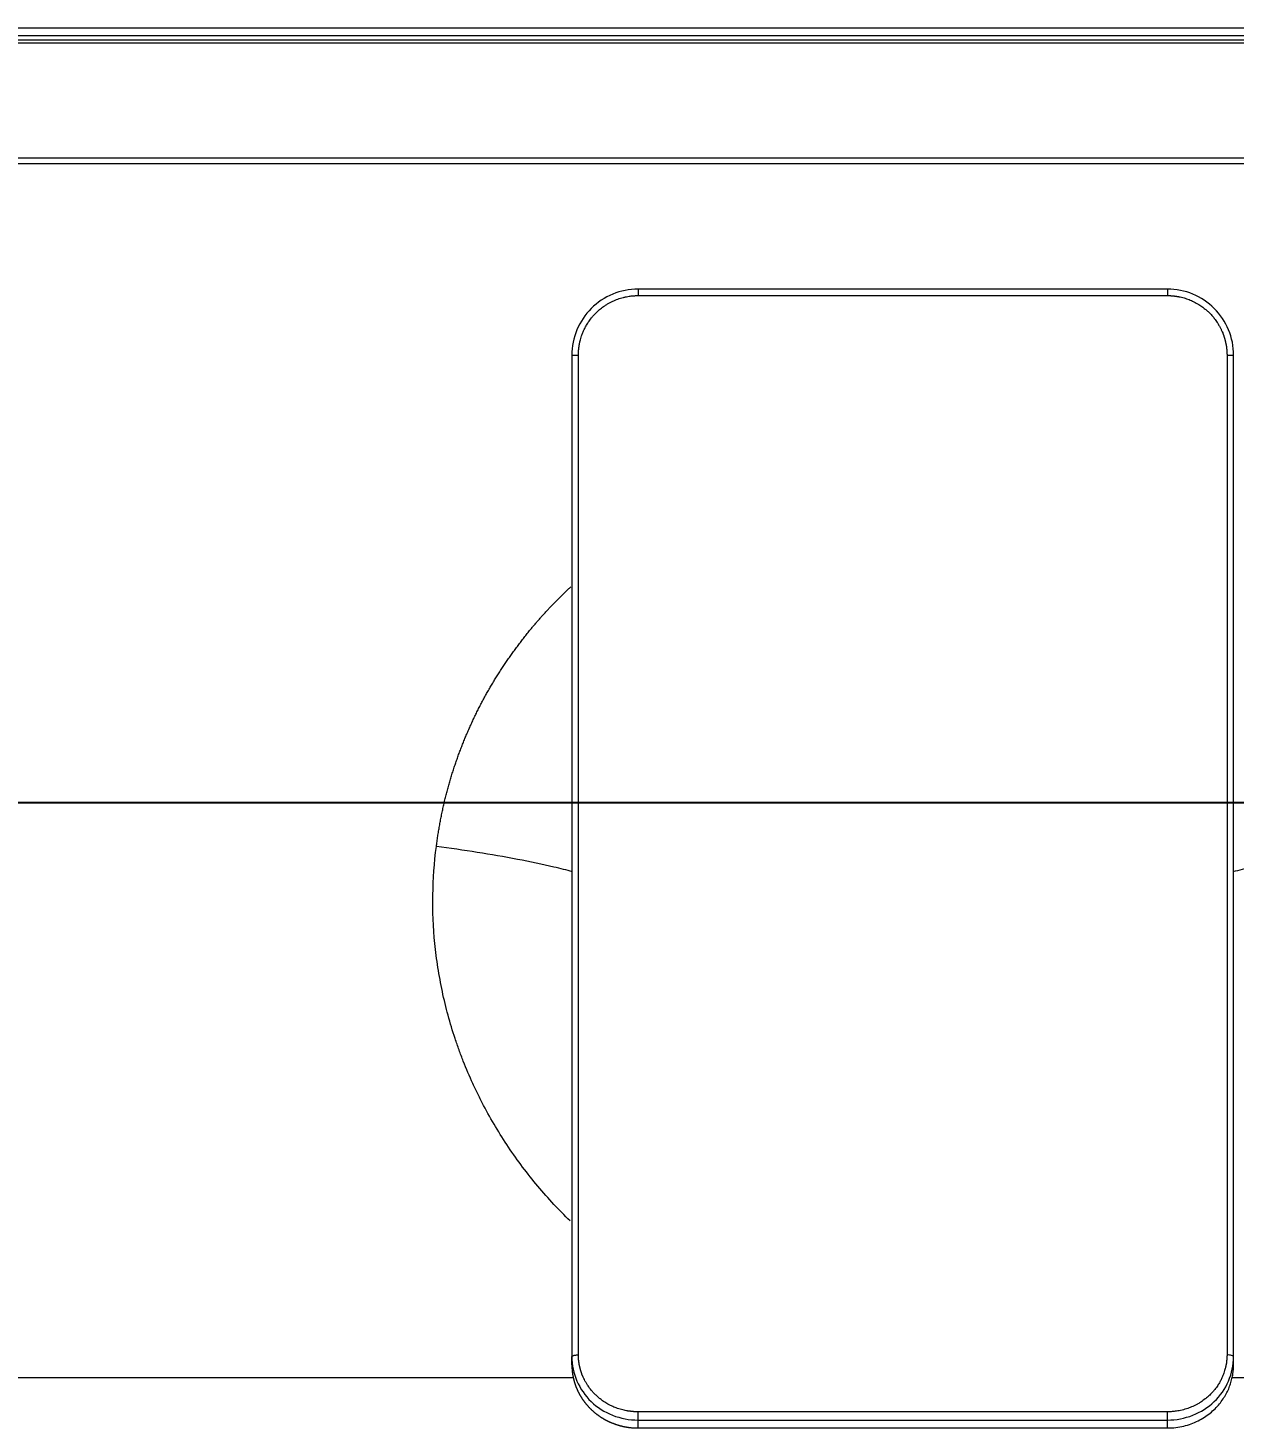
# Model space of a CAD drawing. Header units: millimetres. Extents: x 17284 to 19660, y -6011 to -2651.
# Drawn here: x 18109.7 to 18200.8, y -4910.5 to -4804.7 of the extents above; entities that cross this region are included whole.
import ezdxf

# ---------------------------------------------------------------- set-up
doc = ezdxf.new("R2010")
doc.units = ezdxf.units.MM
doc.layers.add('DIM', color=3, linetype='Continuous', lineweight=13)
doc.styles.get("Standard").update_dxf_attribs({"font": 'arial.ttf'})
doc.dimstyles.get("Standard").update_dxf_attribs({"dimtxt": 0.18, "dimasz": 0.18, "dimexe": 0.18, "dimexo": 0.0625, "dimgap": 0.09, "dimtad": 0, "dimtih": 1, "dimtoh": 1, "dimdec": 1, "dimdsep": 46, "dimtxsty": 'Standard', "dimcen": 0.09, "dimadec": 0, "dimazin": 0, "dimtfac": 1, "dimtdec": 1, "dimtofl": 0, "dimtmove": 0, "dimatfit": 3, "dimfxl": 1, "dimtolj": 1, "dimtzin": 0, "dimarcsym": 0})

# ---------------------------------------------------------------- blocks, each defined once
blk = doc.blocks.new('*D61')
at = {"layer": 'Defpoints', "color": 0, "transparency": 16777216}
for p in [(18063.31, -4863.23), (18323.43, -5647.37), (18345.22, -5647.37)]:
    blk.add_point(p, dxfattribs=at)
at = {"layer": 'DIM', "color": 0, "lineweight": -2, "transparency": 16777216}
for p, q in [((18063.37, -4863.23), (18323.61, -4863.23)), ((18323.43, -4881.23), (18323.43, -5241.11)), ((18323.43, -5629.37), (18323.43, -5269.49)), ((18345.16, -5647.37), (18323.25, -5647.37))]:
    blk.add_line(p, q, dxfattribs=at)
at = {"layer": 'DIM', "color": 0, "transparency": 16777216}
for points in [[(18320.43, -4881.23), (18326.43, -4881.23), (18323.43, -4863.23)], [(18320.43, -5629.37), (18326.43, -5629.37), (18323.43, -5647.37)]]:
    blk.add_solid(points, dxfattribs=at)
at = {"layer": 'DIM', "color": 3, "transparency": 16777216, "insert": (18323.43, -5255.3), "char_height": 18, "attachment_point": 5}
blk.add_mtext('\\A1;977.5', dxfattribs=at)

msp = doc.modelspace()

# ---------------------------------------------------------------- linework, layer by layer
at = {"linetype": 'Continuous', "lineweight": 18}
for p, q in [((17751.8, -4804.72), (18243.82, -4804.72)), ((18195.78, -4824.44), (18155.78, -4824.44)), ((18150.78, -4905.7), (18150.78, -4905.1)), ((18200.78, -4905.7), (18200.78, -4905.1)), ((18155.78, -4910.48), (18195.78, -4910.48))]:
    msp.add_line(p, q, dxfattribs=at)
at = {"linetype": 'Continuous', "lineweight": 13}
for p, q in [((17751.8, -4805.29), (18243.82, -4805.29)), ((17752.93, -4805.61), (18242.68, -4805.61)), ((17752.93, -4805.83), (18242.68, -4805.83)), ((17761.64, -4814.54), (18233.98, -4814.54)), ((18233.98, -4814.97), (17761.64, -4814.97)), ((18155.78, -4824.94), (18195.78, -4824.94)), ((18151.28, -4904.96), (18151.28, -4829.43)), ((18200.28, -4829.43), (18200.28, -4904.96)), ((18150.9, -4906.69), (18095.8, -4906.69)), ((18242.56, -4906.69), (18200.65, -4906.69)), ((18195.78, -4909.26), (18155.78, -4909.26)), ((18155.78, -4910.48), (18155.78, -4909.88)), ((18155.78, -4909.88), (18195.78, -4909.88)), ((18195.78, -4910.48), (18195.78, -4909.88))]:
    msp.add_line(p, q, dxfattribs=at)
at = {"linetype": 'Continuous', "lineweight": 18}
for points in [[(18155.78, -4824.44), (18155.12, -4824.44), (18153.82, -4824.71), (18152.15, -4825.81), (18151.05, -4827.47), (18150.78, -4828.78), (18150.78, -4829.44)], [(18200.78, -4829.44), (18200.78, -4828.78), (18200.51, -4827.48), (18199.41, -4825.81), (18197.74, -4824.71), (18196.44, -4824.44), (18195.78, -4824.44)]]:
    msp.add_open_spline(points, degree=3, dxfattribs=at)
at = {"linetype": 'Continuous', "lineweight": 13}
for points, degree, knots in [([(18155.78, -4824.44), (18155.78, -4824.44), (18155.78, -4824.44), (18155.78, -4824.45), (18155.78, -4824.46), (18155.78, -4824.49), (18155.78, -4824.5), (18155.78, -4824.54), (18155.78, -4824.56), (18155.78, -4824.61), (18155.78, -4824.63), (18155.78, -4824.69), (18155.78, -4824.71), (18155.78, -4824.77), (18155.78, -4824.81), (18155.78, -4824.87), (18155.78, -4824.9), (18155.78, -4824.94)], 3, [0, 0, 0, 0, 0.125, 0.125, 0.25, 0.25, 0.375, 0.375, 0.5, 0.5, 0.625, 0.625, 0.75, 0.75, 0.875, 0.875, 1, 1, 1, 1]), ([(18195.78, -4824.44), (18195.78, -4824.44), (18195.78, -4824.46), (18195.78, -4824.57), (18195.78, -4824.75), (18195.78, -4824.88), (18195.78, -4824.94)], 3, [0, 0, 0, 0, 0.250301, 0.500614, 0.750926, 1, 1, 1, 1]), ([(18150.78, -4829.44), (18150.78, -4829.44), (18150.8, -4829.43), (18150.91, -4829.43), (18151.09, -4829.43), (18151.22, -4829.43), (18151.28, -4829.43)], 3, [0, 0, 0, 0, 0.25031, 0.500619, 0.750929, 1, 1, 1, 1]), ([(18200.28, -4829.43), (18200.33, -4829.43), (18200.46, -4829.43), (18200.64, -4829.43), (18200.75, -4829.43), (18200.78, -4829.44), (18200.78, -4829.44)], 3, [0, 0, 0, 0, 0.249074, 0.499386, 0.749699, 1, 1, 1, 1]), ([(18140.54, -4866.56), (18140.93, -4863.51), (18141.87, -4860.64), (18142.8, -4857.8), (18144.24, -4855.18), (18145.68, -4852.58), (18147.59, -4850.24), (18149.04, -4848.47), (18150.71, -4846.93)], 2, [0, 0, 0, 0.266205, 0.266205, 0.53241, 0.53241, 0.798616, 0.798616, 1, 1, 1]), ([(18150.83, -4868.46), (18150.39, -4868.34), (18149.11, -4868.02), (18146.71, -4867.52), (18143.65, -4866.98), (18141.56, -4866.69), (18140.54, -4866.56)], 3, [0, 0, 0, 0, 0.163979, 0.442673, 0.721368, 1, 1, 1, 1]), ([(18211.08, -4866.56), (18210.06, -4866.69), (18207.97, -4866.98), (18204.9, -4867.52), (18202.48, -4868.03), (18201.18, -4868.35), (18200.72, -4868.47)], 3, [0, 0, 0, 0, 0.276526, 0.553114, 0.829701, 1, 1, 1, 1]), ([(18150.78, -4905.1), (18150.78, -4905.09), (18150.78, -4905.08), (18150.79, -4905.06), (18150.8, -4905.05), (18150.83, -4905.04), (18150.84, -4905.03), (18150.88, -4905.01), (18150.9, -4905.01), (18150.95, -4904.99), (18150.97, -4904.99), (18151.03, -4904.98), (18151.05, -4904.97), (18151.11, -4904.97), (18151.15, -4904.96), (18151.21, -4904.96), (18151.24, -4904.96), (18151.28, -4904.96)], 3, [0, 0, 0, 0, 0.125, 0.125, 0.25, 0.25, 0.375, 0.375, 0.5, 0.5, 0.625, 0.625, 0.75, 0.75, 0.875, 0.875, 1, 1, 1, 1]), ([(18155.78, -4909.88), (18155.78, -4909.87), (18155.78, -4909.81), (18155.78, -4909.65), (18155.78, -4909.44), (18155.78, -4909.32), (18155.78, -4909.26)], 3, [0, 0, 0, 0, 0.249992, 0.499995, 0.749997, 1, 1, 1, 1]), ([(18195.78, -4909.88), (18195.78, -4909.88), (18195.78, -4909.86), (18195.78, -4909.83), (18195.78, -4909.81), (18195.78, -4909.77), (18195.78, -4909.75), (18195.78, -4909.7), (18195.78, -4909.67), (18195.78, -4909.61), (18195.78, -4909.58), (18195.78, -4909.52), (18195.78, -4909.49), (18195.78, -4909.42), (18195.78, -4909.39), (18195.78, -4909.32), (18195.78, -4909.29), (18195.78, -4909.26)], 3, [0, 0, 0, 0, 0.125, 0.125, 0.25, 0.25, 0.375, 0.375, 0.5, 0.5, 0.625, 0.625, 0.75, 0.75, 0.875, 0.875, 1, 1, 1, 1])]:
    msp.add_open_spline(points, degree=degree, knots=knots, dxfattribs=at)
at = {"linetype": 'Continuous', "lineweight": 18}
for points, knots in [([(18151.28, -4829.43), (18151.28, -4829.42), (18151.28, -4829.39), (18151.28, -4829.36), (18151.28, -4829.33), (18151.28, -4829.29), (18151.28, -4829.26), (18151.28, -4829.23), (18151.28, -4829.19), (18151.28, -4829.16), (18151.29, -4829.13), (18151.29, -4829.09), (18151.29, -4829.06), (18151.29, -4829.03), (18151.3, -4828.99), (18151.3, -4828.96), (18151.3, -4828.93), (18151.31, -4828.89), (18151.31, -4828.86), (18151.32, -4828.83), (18151.32, -4828.8), (18151.33, -4828.76), (18151.33, -4828.73), (18151.34, -4828.7), (18151.34, -4828.66), (18151.35, -4828.63), (18151.35, -4828.6), (18151.36, -4828.55), (18151.38, -4828.47), (18151.41, -4828.34), (18151.45, -4828.17), (18151.52, -4827.96), (18151.61, -4827.73), (18151.72, -4827.48), (18151.86, -4827.22), (18152.03, -4826.93), (18152.23, -4826.65), (18152.42, -4826.43), (18152.58, -4826.27), (18152.74, -4826.11), (18152.96, -4825.92), (18153.21, -4825.73), (18153.46, -4825.57), (18153.66, -4825.46), (18153.86, -4825.36), (18154.05, -4825.28), (18154.25, -4825.2), (18154.45, -4825.13), (18154.67, -4825.07), (18154.89, -4825.02), (18155.09, -4824.99), (18155.26, -4824.96), (18155.41, -4824.95), (18155.54, -4824.94), (18155.64, -4824.94), (18155.72, -4824.94), (18155.76, -4824.94), (18155.78, -4824.94)], [0, 0, 0, 0, 0.004747, 0.009491, 0.014233, 0.018972, 0.023708, 0.028442, 0.033174, 0.037904, 0.042632, 0.047357, 0.05208, 0.056802, 0.061521, 0.066238, 0.070954, 0.075667, 0.080379, 0.085089, 0.089798, 0.094504, 0.099209, 0.103913, 0.108615, 0.113315, 0.118014, 0.122711, 0.134885, 0.153369, 0.178156, 0.209237, 0.246603, 0.284434, 0.326109, 0.371612, 0.428241, 0.470047, 0.497067, 0.521976, 0.563871, 0.622818, 0.656702, 0.689009, 0.719729, 0.748851, 0.778592, 0.809469, 0.841475, 0.874606, 0.90317, 0.928179, 0.949636, 0.967545, 0.981908, 0.992727, 1, 1, 1, 1]), ([(18195.78, -4824.94), (18195.79, -4824.94), (18195.81, -4824.94), (18195.84, -4824.94), (18195.88, -4824.94), (18195.91, -4824.94), (18195.94, -4824.94), (18195.98, -4824.94), (18196.01, -4824.94), (18196.04, -4824.94), (18196.08, -4824.95), (18196.11, -4824.95), (18196.14, -4824.95), (18196.18, -4824.95), (18196.21, -4824.96), (18196.24, -4824.96), (18196.28, -4824.96), (18196.31, -4824.97), (18196.34, -4824.97), (18196.38, -4824.98), (18196.41, -4824.98), (18196.44, -4824.99), (18196.48, -4824.99), (18196.51, -4825), (18196.54, -4825), (18196.58, -4825.01), (18196.61, -4825.01), (18196.69, -4825.03), (18196.84, -4825.06), (18197.03, -4825.11), (18197.22, -4825.17), (18197.47, -4825.26), (18197.78, -4825.4), (18198.13, -4825.59), (18198.43, -4825.79), (18198.66, -4825.98), (18198.83, -4826.12), (18198.93, -4826.23), (18199.03, -4826.32), (18199.16, -4826.46), (18199.34, -4826.68), (18199.52, -4826.93), (18199.67, -4827.18), (18199.78, -4827.38), (18199.87, -4827.57), (18199.93, -4827.7), (18199.96, -4827.78), (18199.97, -4827.8), (18199.98, -4827.82), (18199.99, -4827.85), (18200, -4827.88), (18200.01, -4827.9), (18200.02, -4827.93), (18200.03, -4827.96), (18200.04, -4827.99), (18200.05, -4828.02), (18200.06, -4828.06), (18200.07, -4828.09), (18200.08, -4828.12), (18200.09, -4828.16), (18200.1, -4828.2), (18200.11, -4828.23), (18200.12, -4828.27), (18200.13, -4828.31), (18200.14, -4828.35), (18200.15, -4828.39), (18200.16, -4828.43), (18200.17, -4828.48), (18200.18, -4828.52), (18200.19, -4828.57), (18200.2, -4828.61), (18200.21, -4828.66), (18200.22, -4828.71), (18200.23, -4828.76), (18200.23, -4828.81), (18200.24, -4828.86), (18200.25, -4828.91), (18200.25, -4828.97), (18200.26, -4829.02), (18200.26, -4829.08), (18200.27, -4829.13), (18200.27, -4829.19), (18200.27, -4829.25), (18200.27, -4829.31), (18200.28, -4829.37), (18200.28, -4829.41), (18200.28, -4829.43)], [0, 0, 0, 0, 0.004757, 0.009511, 0.014264, 0.019015, 0.023765, 0.028512, 0.033259, 0.038004, 0.042747, 0.047489, 0.05223, 0.056969, 0.061707, 0.066444, 0.07118, 0.075915, 0.080649, 0.085382, 0.090113, 0.094844, 0.099574, 0.104303, 0.109031, 0.113759, 0.118486, 0.123211, 0.151374, 0.179744, 0.208323, 0.237109, 0.291908, 0.351445, 0.404814, 0.447062, 0.478231, 0.49834, 0.509473, 0.535682, 0.576987, 0.633435, 0.667535, 0.69947, 0.72923, 0.756808, 0.760299, 0.763924, 0.767682, 0.771572, 0.775596, 0.779753, 0.784043, 0.788465, 0.793021, 0.797709, 0.802531, 0.807485, 0.812572, 0.817792, 0.823144, 0.82863, 0.834247, 0.839998, 0.845881, 0.851897, 0.858045, 0.864325, 0.870738, 0.877284, 0.883961, 0.890771, 0.897713, 0.904787, 0.911994, 0.919332, 0.926803, 0.934406, 0.942142, 0.950009, 0.958009, 0.966142, 0.974407, 0.982805, 0.991336, 1, 1, 1, 1]), ([(18150.64, -4894.82), (18150.22, -4894.42), (18149.81, -4894.01), (18148.59, -4892.69), (18147.8, -4891.75), (18146.69, -4890.28), (18146.34, -4889.78), (18145.65, -4888.76), (18145.33, -4888.24), (18144.7, -4887.19), (18144.25, -4886.39), (18143.83, -4885.57), (18143.56, -4885.02), (18143.43, -4884.75), (18143.05, -4883.91), (18142.68, -4883.06), (18142.36, -4882.21), (18142.15, -4881.63), (18142.05, -4881.35), (18141.76, -4880.48), (18141.59, -4879.89), (18141.27, -4878.71), (18141.12, -4878.11), (18140.87, -4876.91), (18140.76, -4876.3), (18140.57, -4875.09), (18140.49, -4874.49), (18140.19, -4871.44), (18140.23, -4869), (18140.54, -4866.56)], [0, 0, 0, 0, 0.055657, 0.055657, 0.1737, 0.1737, 0.232721, 0.232721, 0.291743, 0.291743, 0.350764, 0.380275, 0.380275, 0.409786, 0.409786, 0.468807, 0.498318, 0.498318, 0.527829, 0.527829, 0.58685, 0.58685, 0.645871, 0.645871, 0.704893, 0.704893, 0.763914, 0.763914, 1, 1, 1, 1]), ([(18155.78, -4909.26), (18155.76, -4909.26), (18155.74, -4909.26), (18155.71, -4909.26), (18155.68, -4909.26), (18155.64, -4909.26), (18155.61, -4909.26), (18155.57, -4909.25), (18155.54, -4909.25), (18155.51, -4909.25), (18155.47, -4909.25), (18155.44, -4909.25), (18155.41, -4909.24), (18155.37, -4909.24), (18155.34, -4909.24), (18155.31, -4909.24), (18155.27, -4909.23), (18155.24, -4909.23), (18155.21, -4909.22), (18155.17, -4909.22), (18155.14, -4909.22), (18155.11, -4909.21), (18155.08, -4909.21), (18155.04, -4909.2), (18155.01, -4909.2), (18154.98, -4909.19), (18154.94, -4909.18), (18154.86, -4909.17), (18154.72, -4909.14), (18154.52, -4909.09), (18154.33, -4909.03), (18154.08, -4908.95), (18153.77, -4908.82), (18153.43, -4908.63), (18153.12, -4908.44), (18152.89, -4908.26), (18152.72, -4908.12), (18152.62, -4908.03), (18152.52, -4907.93), (18152.4, -4907.8), (18152.21, -4907.59), (18152.03, -4907.35), (18151.88, -4907.11), (18151.77, -4906.92), (18151.68, -4906.74), (18151.62, -4906.62), (18151.59, -4906.54), (18151.58, -4906.52), (18151.57, -4906.5), (18151.56, -4906.47), (18151.55, -4906.45), (18151.54, -4906.42), (18151.53, -4906.39), (18151.52, -4906.36), (18151.51, -4906.34), (18151.5, -4906.31), (18151.49, -4906.27), (18151.48, -4906.24), (18151.47, -4906.21), (18151.46, -4906.18), (18151.45, -4906.14), (18151.44, -4906.11), (18151.43, -4906.07), (18151.42, -4906.03), (18151.41, -4905.99), (18151.4, -4905.95), (18151.39, -4905.91), (18151.38, -4905.87), (18151.37, -4905.83), (18151.36, -4905.78), (18151.35, -4905.74), (18151.34, -4905.7), (18151.33, -4905.65), (18151.33, -4905.6), (18151.32, -4905.55), (18151.31, -4905.5), (18151.31, -4905.45), (18151.3, -4905.4), (18151.29, -4905.35), (18151.29, -4905.3), (18151.29, -4905.24), (18151.28, -4905.19), (18151.28, -4905.13), (18151.28, -4905.08), (18151.28, -4905.02), (18151.28, -4904.98), (18151.28, -4904.96)], [0, 0, 0, 0, 0.004757, 0.009511, 0.014264, 0.019015, 0.023765, 0.028512, 0.033259, 0.038004, 0.042747, 0.047489, 0.05223, 0.056969, 0.061707, 0.066444, 0.07118, 0.075915, 0.080649, 0.085382, 0.090113, 0.094844, 0.099574, 0.104303, 0.109031, 0.113759, 0.118486, 0.123211, 0.151374, 0.179744, 0.208322, 0.237109, 0.291908, 0.351445, 0.404814, 0.447062, 0.478231, 0.49834, 0.509473, 0.535682, 0.576987, 0.633435, 0.667535, 0.69947, 0.72923, 0.756808, 0.760299, 0.763924, 0.767682, 0.771572, 0.775596, 0.779753, 0.784043, 0.788465, 0.793021, 0.797709, 0.802531, 0.807485, 0.812572, 0.817792, 0.823145, 0.82863, 0.834248, 0.839998, 0.845881, 0.851897, 0.858045, 0.864326, 0.870739, 0.877284, 0.883961, 0.890771, 0.897713, 0.904787, 0.911994, 0.919333, 0.926803, 0.934407, 0.942142, 0.950009, 0.958009, 0.966142, 0.974407, 0.982805, 0.991336, 1, 1, 1, 1]), ([(18200.28, -4904.96), (18200.28, -4904.97), (18200.28, -4904.99), (18200.28, -4905.02), (18200.27, -4905.06), (18200.27, -4905.09), (18200.27, -4905.12), (18200.27, -4905.15), (18200.27, -4905.18), (18200.27, -4905.22), (18200.27, -4905.25), (18200.26, -4905.28), (18200.26, -4905.31), (18200.26, -4905.34), (18200.25, -4905.38), (18200.25, -4905.41), (18200.25, -4905.44), (18200.24, -4905.47), (18200.24, -4905.5), (18200.24, -4905.53), (18200.23, -4905.57), (18200.23, -4905.6), (18200.22, -4905.63), (18200.22, -4905.66), (18200.21, -4905.69), (18200.2, -4905.72), (18200.2, -4905.75), (18200.19, -4905.8), (18200.17, -4905.88), (18200.14, -4906), (18200.1, -4906.16), (18200.03, -4906.36), (18199.94, -4906.59), (18199.83, -4906.83), (18199.7, -4907.08), (18199.52, -4907.36), (18199.32, -4907.62), (18199.13, -4907.83), (18198.98, -4907.99), (18198.82, -4908.13), (18198.59, -4908.32), (18198.34, -4908.5), (18198.09, -4908.65), (18197.89, -4908.76), (18197.7, -4908.85), (18197.5, -4908.93), (18197.31, -4909), (18197.1, -4909.07), (18196.88, -4909.13), (18196.67, -4909.18), (18196.47, -4909.21), (18196.29, -4909.23), (18196.14, -4909.25), (18196.01, -4909.25), (18195.91, -4909.26), (18195.84, -4909.26), (18195.79, -4909.26), (18195.78, -4909.26)], [0, 0, 0, 0, 0.004747, 0.009491, 0.014232, 0.018972, 0.023708, 0.028442, 0.033174, 0.037904, 0.042632, 0.047357, 0.05208, 0.056802, 0.061521, 0.066238, 0.070954, 0.075667, 0.080379, 0.085089, 0.089797, 0.094504, 0.099209, 0.103913, 0.108615, 0.113315, 0.118014, 0.122711, 0.134885, 0.153369, 0.178156, 0.209237, 0.246603, 0.284434, 0.326109, 0.371612, 0.428241, 0.470048, 0.497067, 0.521976, 0.563871, 0.622818, 0.656702, 0.689009, 0.719729, 0.748851, 0.778592, 0.809469, 0.841475, 0.874606, 0.90317, 0.928179, 0.949636, 0.967545, 0.981908, 0.992727, 1, 1, 1, 1]), ([(18150.78, -4905.7), (18150.78, -4905.71), (18150.78, -4905.73), (18150.78, -4905.76), (18150.78, -4905.8), (18150.78, -4905.83), (18150.78, -4905.86), (18150.78, -4905.9), (18150.78, -4905.93), (18150.78, -4905.97), (18150.79, -4906), (18150.79, -4906.03), (18150.79, -4906.07), (18150.79, -4906.1), (18150.8, -4906.14), (18150.8, -4906.17), (18150.8, -4906.21), (18150.81, -4906.24), (18150.81, -4906.28), (18150.82, -4906.31), (18150.82, -4906.35), (18150.83, -4906.39), (18150.83, -4906.42), (18150.84, -4906.46), (18150.85, -4906.49), (18150.85, -4906.53), (18150.86, -4906.57), (18150.87, -4906.6), (18150.87, -4906.64), (18150.88, -4906.68), (18150.89, -4906.71), (18150.9, -4906.75), (18150.91, -4906.79), (18150.92, -4906.82), (18150.93, -4906.86), (18150.94, -4906.9), (18150.95, -4906.94), (18150.96, -4906.97), (18150.97, -4907.01), (18150.98, -4907.05), (18150.99, -4907.09), (18151, -4907.12), (18151.02, -4907.16), (18151.03, -4907.2), (18151.04, -4907.24), (18151.06, -4907.28), (18151.07, -4907.31), (18151.08, -4907.35), (18151.1, -4907.39), (18151.11, -4907.43), (18151.13, -4907.47), (18151.15, -4907.51), (18151.16, -4907.54), (18151.18, -4907.58), (18151.2, -4907.62), (18151.21, -4907.66), (18151.23, -4907.7), (18151.25, -4907.74), (18151.27, -4907.77), (18151.29, -4907.81), (18151.31, -4907.85), (18151.33, -4907.89), (18151.35, -4907.93), (18151.37, -4907.97), (18151.39, -4908), (18151.42, -4908.04), (18151.44, -4908.08), (18151.46, -4908.12), (18151.49, -4908.16), (18151.51, -4908.2), (18151.53, -4908.23), (18151.56, -4908.27), (18151.58, -4908.31), (18151.61, -4908.35), (18151.64, -4908.38), (18151.66, -4908.42), (18151.69, -4908.46), (18151.72, -4908.5), (18151.75, -4908.53), (18151.78, -4908.57), (18151.8, -4908.61), (18151.83, -4908.64), (18151.86, -4908.68), (18151.9, -4908.72), (18151.93, -4908.75), (18151.96, -4908.79), (18151.99, -4908.83), (18152.02, -4908.86), (18152.06, -4908.9), (18152.09, -4908.93), (18152.12, -4908.97), (18152.16, -4909), (18152.19, -4909.04), (18152.23, -4909.07), (18152.27, -4909.11), (18152.3, -4909.14), (18152.34, -4909.17), (18152.38, -4909.21), (18152.42, -4909.24), (18152.45, -4909.27), (18152.49, -4909.31), (18152.53, -4909.34), (18152.57, -4909.37), (18152.61, -4909.4), (18152.65, -4909.44), (18152.7, -4909.47), (18152.74, -4909.5), (18152.78, -4909.53), (18152.82, -4909.56), (18152.87, -4909.59), (18152.91, -4909.62), (18152.95, -4909.65), (18153, -4909.68), (18153.05, -4909.71), (18153.09, -4909.74), (18153.14, -4909.76), (18153.18, -4909.79), (18153.23, -4909.82), (18153.28, -4909.84), (18153.33, -4909.87), (18153.38, -4909.9), (18153.43, -4909.92), (18153.48, -4909.95), (18153.53, -4909.97), (18153.58, -4910), (18153.63, -4910.02), (18153.68, -4910.04), (18153.73, -4910.06), (18153.78, -4910.09), (18153.84, -4910.11), (18153.89, -4910.13), (18153.94, -4910.15), (18154, -4910.17), (18154.05, -4910.19), (18154.1, -4910.21), (18154.16, -4910.23), (18154.22, -4910.24), (18154.27, -4910.26), (18154.33, -4910.28), (18154.38, -4910.29), (18154.44, -4910.31), (18154.5, -4910.32), (18154.56, -4910.34), (18154.61, -4910.35), (18154.67, -4910.37), (18154.73, -4910.38), (18154.79, -4910.39), (18154.85, -4910.4), (18154.91, -4910.41), (18154.97, -4910.42), (18155.03, -4910.43), (18155.09, -4910.44), (18155.15, -4910.45), (18155.21, -4910.45), (18155.28, -4910.46), (18155.34, -4910.46), (18155.4, -4910.47), (18155.46, -4910.47), (18155.52, -4910.48), (18155.59, -4910.48), (18155.65, -4910.48), (18155.71, -4910.48), (18155.75, -4910.48), (18155.78, -4910.48)], [0, 0, 0, 0, 0.004361, 0.008746, 0.013153, 0.017584, 0.022037, 0.026514, 0.031014, 0.035537, 0.040084, 0.044653, 0.049245, 0.053861, 0.0585, 0.063161, 0.067846, 0.072554, 0.077286, 0.08204, 0.086817, 0.091618, 0.096442, 0.101288, 0.106158, 0.111051, 0.115967, 0.120907, 0.125869, 0.130855, 0.135863, 0.140895, 0.14595, 0.151028, 0.156129, 0.161253, 0.166401, 0.171571, 0.176765, 0.181982, 0.187221, 0.192484, 0.197771, 0.20308, 0.208412, 0.213768, 0.219146, 0.224548, 0.229973, 0.235421, 0.240892, 0.246386, 0.251904, 0.257444, 0.263008, 0.268595, 0.274204, 0.279837, 0.285494, 0.291173, 0.296875, 0.302601, 0.308349, 0.314121, 0.319916, 0.325734, 0.331575, 0.337439, 0.343327, 0.349237, 0.355171, 0.361127, 0.367107, 0.37311, 0.379136, 0.385186, 0.391258, 0.397353, 0.403472, 0.409614, 0.415779, 0.421967, 0.428178, 0.434412, 0.440669, 0.44695, 0.453254, 0.45958, 0.46593, 0.472303, 0.478699, 0.485119, 0.491561, 0.498027, 0.504515, 0.511027, 0.517562, 0.52412, 0.530701, 0.537305, 0.543933, 0.550583, 0.557257, 0.563954, 0.570674, 0.577417, 0.584183, 0.590972, 0.597785, 0.60462, 0.611479, 0.618361, 0.625266, 0.632194, 0.639145, 0.646119, 0.653117, 0.660137, 0.667181, 0.674248, 0.681338, 0.688451, 0.695587, 0.702746, 0.709929, 0.717134, 0.724363, 0.731615, 0.73889, 0.746188, 0.753509, 0.760853, 0.768221, 0.775612, 0.783025, 0.790462, 0.797922, 0.805405, 0.812911, 0.820441, 0.827993, 0.835569, 0.843168, 0.85079, 0.858435, 0.866103, 0.873794, 0.881509, 0.889246, 0.897007, 0.904791, 0.912597, 0.920427, 0.928281, 0.936157, 0.944056, 0.951979, 0.959925, 0.967893, 0.975885, 0.9839, 0.991939, 1, 1, 1, 1]), ([(18195.78, -4910.48), (18195.99, -4910.48), (18196.2, -4910.47), (18196.61, -4910.42), (18196.81, -4910.38), (18197.2, -4910.29), (18197.39, -4910.23), (18197.75, -4910.1), (18197.92, -4910.02), (18198.26, -4909.86), (18198.42, -4909.77), (18198.72, -4909.57), (18198.86, -4909.47), (18199.13, -4909.25), (18199.26, -4909.14), (18199.49, -4908.91), (18199.6, -4908.79), (18199.8, -4908.54), (18199.9, -4908.41), (18200.07, -4908.16), (18200.14, -4908.03), (18200.28, -4907.78), (18200.35, -4907.65), (18200.46, -4907.39), (18200.5, -4907.26), (18200.59, -4907.01), (18200.62, -4906.88), (18200.68, -4906.63), (18200.71, -4906.51), (18200.76, -4906.15), (18200.78, -4905.92), (18200.78, -4905.7)], [0, 0, 0, 0, 0.0625, 0.0625, 0.125, 0.125, 0.1875, 0.1875, 0.25, 0.25, 0.3125, 0.3125, 0.375, 0.375, 0.4375, 0.4375, 0.5, 0.5, 0.5625, 0.5625, 0.625, 0.625, 0.6875, 0.6875, 0.75, 0.75, 0.8125, 0.8125, 0.875, 0.875, 1, 1, 1, 1])]:
    msp.add_open_spline(points, degree=3, knots=knots, dxfattribs=at)
for points in [[(18150.78, -4829.44), (18150.78, -4855.1), (18150.78, -4880.47), (18150.78, -4905.1)], [(18200.78, -4905.1), (18200.78, -4880.47), (18200.78, -4855.1), (18200.78, -4829.44)]]:
    msp.add_rational_spline(points, [1, 0.993999126829, 0.993999126829, 1], degree=3, dxfattribs=at)
at = {"linetype": 'Continuous', "lineweight": 13}
for points in [[(18150.78, -4905.1), (18150.78, -4905.73), (18151.05, -4906.98), (18152.14, -4908.58), (18153.81, -4909.63), (18155.12, -4909.88), (18155.78, -4909.88)], [(18195.78, -4909.88), (18196.43, -4909.88), (18197.74, -4909.63), (18199.41, -4908.58), (18200.5, -4906.99), (18200.78, -4905.73), (18200.78, -4905.1)], [(18200.78, -4905.1), (18200.78, -4905.08), (18200.75, -4905.05), (18200.64, -4905), (18200.46, -4904.97), (18200.34, -4904.96), (18200.28, -4904.96)]]:
    msp.add_open_spline(points, degree=3, dxfattribs=at)

# ---------------------------------------------------------------- dimensions: what is measured, and where the dimension line sits
at = {"layer": 'DIM', "color": 3}
dim = msp.add_linear_dim(base=(18323.43, -5647.37), p1=(18063.31, -4863.23), p2=(18345.22, -5647.37), angle=90, text='977.5', dimstyle='Standard', override={"dimtxt": 18, "dimasz": 18, "dimgap": 5, "dimclrt": 3}, dxfattribs=at)
dim.commit()
dim.dimension.update_dxf_attribs({"geometry": '*D61', "text_midpoint": (18323.43, -5255.3)})

doc.saveas('drawing.dxf')
